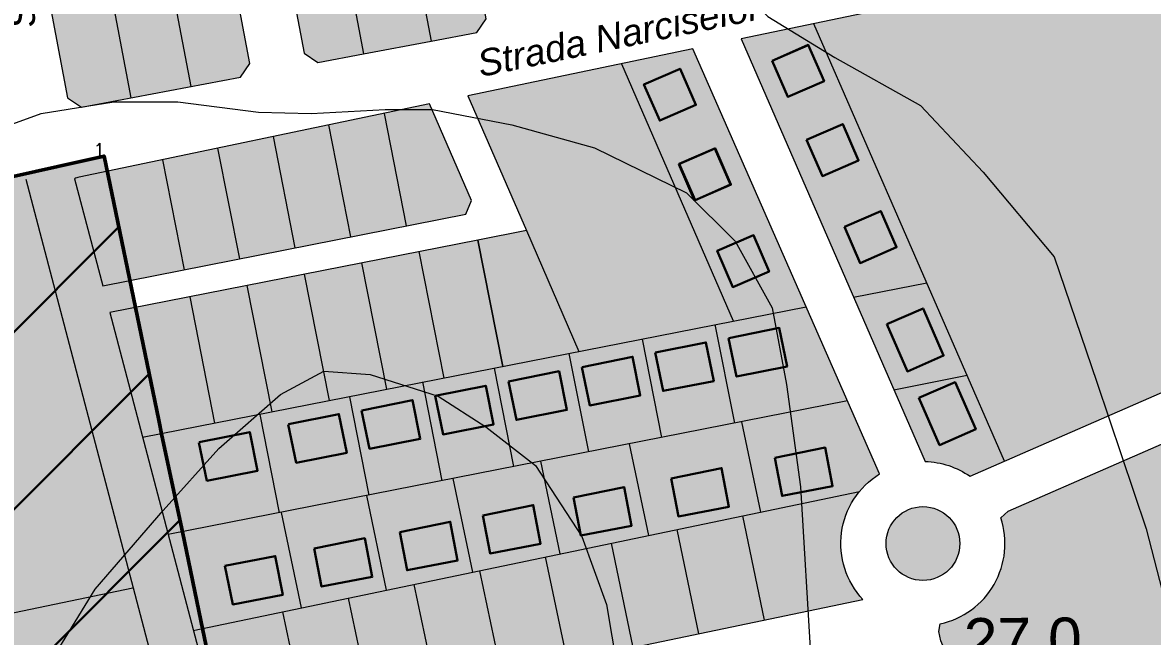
# Model space of a CAD drawing. Header units: metres. Extents: x 783184 to 1587399, y 282652 to 580595.
# Drawn here: x 788150.1 to 788436.4, y 289689.4 to 289844.9 of the extents above; entities that cross this region are included whole.
import ezdxf

# ---------------------------------------------------------------- set-up
doc = ezdxf.new("R2010")
doc.units = ezdxf.units.M
doc.header["$LTSCALE"] = 0.5
for name, color, linetype in [('atrageri in intravilan', 18, 'CONTINUOUS'), ('cladiri', 18, 'CONTINUOUS'), ('curbe  de nivelI', 7, 'CONTINUOUS'), ('denumire strazi', 3, 'CONTINUOUS'), ('Limita intravilan existent', 1, 'CONTINUOUS'), ('locuinte si functiuni complementare', 51, 'CONTINUOUS'), ('proprietati extravilan', 7, 'CONTINUOUS'), ('spatii verzi', 90, 'CONTINUOUS'), ('strazi', 7, 'CONTINUOUS')]:
    doc.layers.add(name, color=color, linetype=linetype)
doc.layers.add('cote de nivel', color=1, linetype='CONTINUOUS', lineweight=211)
doc.layers.add('Limite proprietati', color=7, linetype='CONTINUOUS', lineweight=5)
doc.styles.add('arial', font='arial.ttf')
doc.styles.add('ARIAL_ITALIC', font='ariali.ttf')
doc.styles.add('STYLE2', font='romanc.shx')

msp = doc.modelspace()

# ---------------------------------------------------------------- hatches: boundary and pattern name
at = {"layer": 'atrageri in intravilan', "lineweight": 30, "true_color": 0xffff66}
h = msp.add_hatch(color=51, dxfattribs=at)
h.paths.add_polyline_path([(788421.64848, 288692.34074), (788480.03939, 288685.23104), (788449.1149, 288431.12827), (788390.72823, 288438.17795)], flags=16)
h.paths.add_polyline_path([(789205.99579, 288962.99819), (789206, 288963), (789194.05, 288959.03), (789118.207, 288933.778), (789071.37, 288918.21), (789063.31, 288915.83), (789063.613, 288971.336), (789059.614, 288971.072), (788878.326, 288895.203), (788871.44, 288900.603), (788821.57, 288906.577), (788802.624, 288908.883), (788764.734, 288913.497), (788745.789, 288915.803), (788582.041, 288935.74), (788591.617, 289015.501), (788597.377, 289062.912), (788612.11, 289183.987), (788548.504, 289191.669), (788549.12, 289195.57), (788417.838, 289211.524), (788386.476, 289215.337), (788337.294, 289221.283), (788180.494, 289240.381), (788241.358, 289454.166), (788249.192, 289481.68), (788250.642, 289486.73), (788238.148, 289487.851), (788204.822, 289647.766), (788204.006, 289651.681), (788195.829, 289690.918), (788190.628, 289715.876), (788185.41, 289740.28), (788184.617, 289744.119), (788170.796, 289811.038), (788159.088, 289808.422), (788015.651, 289776.364), (788001.381, 289773.174), (787997.65, 289783.17), (787988.318, 289807.209), (787796.905, 289764.427), (787791.294, 289789.502), (787787.44, 289815.376), (787783.407, 289841.652), (787965.934, 289882.487), (787958.828, 289908.791), (787779.305, 289868.339), (787774.014, 289867.525), (787775.49, 289856.71), (787778.47, 289834.84), (787781.595, 289811.913), (787571.421, 289740.26), (787553.383, 289732.746), (787631.7, 289544.64), (787608.84, 289535.63), (787585.93, 289526.6), (787507.97, 289713.83), (787485.19, 289704.34), (787562.96, 289517.54), (787539.94, 289508.47), (787462.35, 289694.83), (787439.456, 289685.291), (787416.51, 289675.73), (787393.51, 289666.152), (787370.45, 289656.55), (787447.31, 289471.95), (787424.013, 289462.769), (787400.66, 289453.563), (787353.79, 289435.09), (787277.67, 289617.9), (787254.34, 289608.18), (787230.941, 289598.435), (787227.248, 289596.898), (787302.946, 289415.079), (787293.898, 289411.453), (787322.221, 289346.791), (787339.603, 289307.461), (787348.5, 289287.332), (787353.755, 289275.441), (787362.648, 289255.319), (787366.286, 289247.087), (787370.733, 289237.026), (787375.179, 289226.965), (787378.817, 289218.733), (787396.806, 289178.031), (787419.66, 289126.319), (787421.614, 289122.792), (787422.725, 289116.6), (787422.329, 289110.251), (787419.868, 289103.345), (787415.979, 289097.709), (787407.148, 289092.62), (787379.317, 289080.333), (787336.945, 289062.896), (787372.257, 288980.26), (787394.829, 288927.44), (787379.415, 288920.793), (787137.935, 288816.67), (787135.86, 288816.74), (787113.375, 288817.502), (787097.78, 288814.971), (786878.037, 288729.341), (787074.636, 288751.44), (787346.292, 288781.976), (787350.201, 288782.834), (787343.791, 288812.025), (787337.209, 288841.996), (787328.51, 288881.613), (787408.973, 288915.919), (787399.226, 288938.991), (787954.426, 289063.877), (787972.85, 288984.98), (787979.83, 288955.093), (787990.289, 288910.303), (787995.266, 288888.988), (787998.75, 288874.072), (788014.409, 288807.013), (788023.518, 288768.009), (787999.667, 288683.724), (787978.846, 288610.144), (787939.732, 288471.919), (787930.909, 288440.739), (787923.6, 288414.91), (787921.44, 288407.26), (787907.12, 288356.65), (787904.95, 288349), (787897.604, 288323.044), (787879.159, 288257.859), (787874.035, 288239.752), (787885.501, 288238.721), (788061.315, 288216.773), (788230.544, 288195.648), (788429.101, 288171.667), (788468.816, 288166.871), (788478.741, 288165.672), (788498.598, 288163.274), (788537.02102, 288158.63362), (788569.95822, 288426.65355), (788652.68151, 288416.6228), (788619.74931, 288148.64246), (788677.3, 288141.692), (788756.723, 288132.099), (788789.7, 288128.12), (788796.65, 288127.28), (788827.275, 288123.567), (788926.553, 288111.576), (789012.881, 288137.047), (789068.127, 288129.499), (789083.31118, 288121.55122), (789094.455, 288127.807), (789103.075, 288132.453), (789127.634, 288124.887), (789151.132, 288132.626), (789166.299, 288150.252), (789179.942, 288183.009), (789176.819, 288188.874), (789190.756, 288226.037), (789195.26, 288239.75), (789204.279, 288273.374), (789226.302, 288332.092), (789286.986, 288459.931), (789309.743, 288523.326), (789311.277, 288576.843), (789242.532, 288741.085)])
at = {"layer": 'atrageri in intravilan', "lineweight": 30}
h = msp.add_hatch(dxfattribs=at)
h.set_pattern_fill('ANSI31', color=6, scale=10, style=0)
h.set_pattern_definition([(45, (11292.32, 0), (-22.4506403, 22.4506403), [])])
h.paths.add_polyline_path([(788591.617, 289015.501), (788597.377, 289062.912), (788612.11, 289183.987), (788548.504, 289191.669), (788549.12, 289195.57), (788417.838, 289211.524), (788386.476, 289215.337), (788337.294, 289221.283), (788180.494, 289240.381), (788241.358, 289454.166), (788249.192, 289481.68), (788250.642, 289486.73), (788238.148, 289487.851), (788204.822, 289647.766), (788204.006, 289651.681), (788195.829, 289690.918), (788190.628, 289715.876), (788185.41, 289740.28), (788184.617, 289744.119), (788170.796, 289811.038), (788159.088, 289808.422), (788015.651, 289776.364), (788001.381, 289773.174), (787997.65, 289783.17), (787988.318, 289807.209), (787796.905, 289764.427), (787791.294, 289789.502), (787787.44, 289815.376), (787783.407, 289841.652), (787965.934, 289882.487), (787958.828, 289908.791), (787779.305, 289868.339), (787774.014, 289867.525), (787775.49, 289856.71), (787778.47, 289834.84), (787781.595, 289811.913), (787571.421, 289740.26), (787553.383, 289732.746), (787631.7, 289544.64), (787608.84, 289535.63), (787585.93, 289526.6), (787507.97, 289713.83), (787485.19, 289704.34), (787562.96, 289517.54), (787539.94, 289508.47), (787462.35, 289694.83), (787439.456, 289685.291), (787416.51, 289675.73), (787393.51, 289666.152), (787370.45, 289656.55), (787447.31, 289471.95), (787424.013, 289462.769), (787400.66, 289453.563), (787353.79, 289435.09), (787277.67, 289617.9), (787254.34, 289608.18), (787230.941, 289598.435), (787227.248, 289596.898), (787302.946, 289415.079), (787293.898, 289411.453), (787322.221, 289346.791), (787339.603, 289307.461), (787348.5, 289287.332), (787353.755, 289275.441), (787362.648, 289255.319), (787366.286, 289247.087), (787370.733, 289237.026), (787375.179, 289226.965), (787378.817, 289218.733), (787396.806, 289178.031), (787419.66, 289126.319), (787421.614, 289122.792), (787422.725, 289116.6), (787422.329, 289110.251), (787419.868, 289103.345), (787415.979, 289097.709), (787407.148, 289092.62), (787379.317, 289080.333), (787336.945, 289062.896), (787372.257, 288980.26), (787394.829, 288927.44), (787379.415, 288920.793), (787137.935, 288816.67), (787135.86, 288816.74), (787113.375, 288817.502), (787097.78, 288814.971), (786878.037, 288729.341), (787074.636, 288751.44), (787346.292, 288781.976), (787350.201, 288782.834), (787343.791, 288812.025), (787337.209, 288841.996), (787328.51, 288881.613), (787408.973, 288915.919), (787399.226, 288938.991), (787954.426, 289063.877), (787972.85, 288984.98), (787979.83, 288955.093), (787990.289, 288910.303), (787995.266, 288888.988), (787998.75, 288874.072), (788014.409, 288807.013), (788023.518, 288768.009), (787999.667, 288683.724), (787978.846, 288610.144), (787939.732, 288471.919), (787930.909, 288440.739), (787923.6, 288414.91), (787921.44, 288407.26), (787907.12, 288356.65), (787904.95, 288349), (787897.604, 288323.044), (787879.159, 288257.859), (787874.035, 288239.752), (787885.501, 288238.721), (788061.315, 288216.773), (788230.544, 288195.648), (788429.101, 288171.667), (788468.816, 288166.871), (788478.741, 288165.672), (788498.598, 288163.274), (788537.02102, 288158.63362), (788569.95822, 288426.65355), (788652.68151, 288416.6228), (788619.74931, 288148.64246), (788677.3, 288141.692), (788756.723, 288132.099), (788789.7, 288128.12), (788796.65, 288127.28), (788827.275, 288123.567), (788926.553, 288111.576), (789012.881, 288137.047), (789068.127, 288129.499), (789086.82378, 288119.71264), (789103.075, 288132.453), (789127.634, 288124.887), (789151.132, 288132.626), (789166.299, 288150.252), (789179.942, 288183.009), (789176.819, 288188.874), (789190.756, 288226.037), (789204.279, 288273.374), (789226.302, 288332.092), (789286.986, 288459.931), (789309.743, 288523.326), (789311.277, 288576.843), (789242.30106, 288742.48767), (789215.76073, 288903.68805), (789205.99508, 288962.99788), (789206, 288963), (789194.05, 288959.03), (789118.207, 288933.778), (789071.37, 288918.21), (789063.31, 288915.83), (789063.613, 288971.336), (789059.614, 288971.072), (788878.326, 288895.203), (788871.44, 288900.603), (788821.57, 288906.577), (788802.624, 288908.883), (788783.679, 288911.19), (788764.734, 288913.497), (788745.789, 288915.803), (788582.041, 288935.74)])
h.paths.add_polyline_path([(788421.64848, 288692.34074), (788480.03939, 288685.23104), (788449.1149, 288431.12827), (788390.72823, 288438.17795)], flags=16)
at = {"layer": 'cladiri', "linetype": 'ByBlock', "lineweight": 30}
h = msp.add_hatch(color=0, dxfattribs=at)
h.dxf.hatch_style = 1
h.paths.add_polyline_path([(788353.24207, 289830.02871), (788349.244, 289839.19471), (788340.078, 289835.19663), (788344.07607, 289826.03064)])
h = msp.add_hatch(color=0, dxfattribs=at)
h.dxf.hatch_style = 1
h.paths.add_polyline_path([(788320.74348, 289824.02273), (788316.74541, 289833.18873), (788307.57942, 289829.19066), (788311.57749, 289820.02466)])
h = msp.add_hatch(color=0, dxfattribs=at)
h.dxf.hatch_style = 1
h.paths.add_polyline_path([(788361.98058, 289809.97179), (788357.98251, 289819.13778), (788348.81652, 289815.13971), (788352.81459, 289805.97372)])
h = msp.add_hatch(color=0, dxfattribs=at)
h.dxf.hatch_style = 1
h.paths.add_polyline_path([(788329.55807, 289803.81437), (788325.56, 289812.98037), (788316.39401, 289808.98229), (788320.39208, 289799.8163)])
h = msp.add_hatch(color=0, dxfattribs=at)
h.dxf.hatch_style = 1
h.paths.add_polyline_path([(788371.5795, 289787.94007), (788367.58142, 289797.10606), (788358.41543, 289793.10799), (788362.4135, 289783.942)])
h = msp.add_hatch(color=0, dxfattribs=at)
h.dxf.hatch_style = 1
h.paths.add_polyline_path([(788339.31839, 289781.85305), (788335.32032, 289791.01905), (788326.15433, 289787.02098), (788330.1524, 289777.85498)])
h = msp.add_hatch(color=0, dxfattribs=at)
h.dxf.hatch_style = 1
h.paths.add_polyline_path([(788386.44127, 289753.80785), (788377.27371, 289749.81016), (788382.49239, 289737.84581), (788391.65955, 289741.84439)])
h.paths.add_polyline_path([(788378.30838, 289772.47471), (788369.14082, 289768.47703), (788374.35949, 289756.51268), (788383.52666, 289760.51126)])
h = msp.add_hatch(color=0, dxfattribs=at)
h.dxf.hatch_style = 1
h.paths.add_polyline_path([(788341.87674, 289767.52274), (788329.02067, 289764.92802), (788331.04808, 289755.20273), (788343.85542, 289757.72387)])
h = msp.add_hatch(color=0, dxfattribs=at)
h.dxf.hatch_style = 1
h.paths.add_polyline_path([(788323.28356, 289763.86265), (788310.42749, 289761.26794), (788312.4549, 289751.54265), (788325.26225, 289754.06379)])
h = msp.add_hatch(color=0, dxfattribs=at)
h.dxf.hatch_style = 1
h.paths.add_polyline_path([(788304.69038, 289760.20256), (788291.83432, 289757.60785), (788293.86172, 289747.88256), (788306.66907, 289750.4037)])
h = msp.add_hatch(color=0, dxfattribs=at)
h.dxf.hatch_style = 1
h.paths.add_polyline_path([(788286.09721, 289756.54248), (788273.24114, 289753.94777), (788275.26854, 289744.22248), (788288.07589, 289746.74362)])
h = msp.add_hatch(color=0, dxfattribs=at)
h.dxf.hatch_style = 1
h.paths.add_polyline_path([(788267.50403, 289752.88239), (788254.64796, 289750.28768), (788256.67536, 289740.56239), (788269.48271, 289743.08353)])
h = msp.add_hatch(color=0, dxfattribs=at)
h.dxf.hatch_style = 1
h.paths.add_polyline_path([(788248.91085, 289749.22231), (788236.05478, 289746.6276), (788238.08219, 289736.90231), (788250.88953, 289739.42344)])
h = msp.add_hatch(color=0, dxfattribs=at)
h.dxf.hatch_style = 1
h.paths.add_polyline_path([(788230.29233, 289745.68773), (788217.43626, 289743.09301), (788219.46366, 289733.36772), (788232.27101, 289735.88886)])
h = msp.add_hatch(color=0, dxfattribs=at)
h.dxf.hatch_style = 1
h.paths.add_polyline_path([(788207.68384, 289741.1224), (788194.82778, 289738.52768), (788196.85518, 289728.80239), (788209.66253, 289731.32353)])
h = msp.add_hatch(color=0, dxfattribs=at)
h.dxf.hatch_style = 1
h.paths.add_polyline_path([(788353.5174, 289737.21931), (788340.73133, 289734.5872), (788342.57829, 289724.9567), (788355.39861, 289727.4154)])
h = msp.add_hatch(color=0, dxfattribs=at)
h.dxf.hatch_style = 1
h.paths.add_polyline_path([(788327.24746, 289732.03048), (788314.46139, 289729.39837), (788316.30835, 289719.76787), (788329.12867, 289722.22657)])
h = msp.add_hatch(color=0, dxfattribs=at)
h.dxf.hatch_style = 1
h.paths.add_polyline_path([(788302.56522, 289727.18932), (788289.77916, 289724.55722), (788291.62611, 289714.92671), (788304.44643, 289717.38542)])
h = msp.add_hatch(color=0, dxfattribs=at)
h.dxf.hatch_style = 1
h.paths.add_polyline_path([(788279.53211, 289722.65523), (788266.74605, 289720.02312), (788268.593, 289710.39262), (788281.41332, 289712.85133)])
h = msp.add_hatch(color=0, dxfattribs=at)
h.dxf.hatch_style = 1
h.paths.add_polyline_path([(788258.49171, 289718.40368), (788245.70564, 289715.77157), (788247.55259, 289706.14107), (788260.37291, 289708.59978)])
h = msp.add_hatch(color=0, dxfattribs=at)
h.dxf.hatch_style = 1
h.paths.add_polyline_path([(788236.8474, 289714.2527), (788224.06133, 289711.62059), (788225.90828, 289701.99009), (788238.7286, 289704.44879)])
h = msp.add_hatch(color=0, dxfattribs=at)
h.dxf.hatch_style = 1
h.paths.add_polyline_path([(788214.16328, 289709.72233), (788201.34393, 289707.26381), (788203.38458, 289697.47294), (788216.0475, 289699.90275)])
at = {"layer": 'locuinte si functiuni complementare', "lineweight": 30}
h = msp.add_hatch(color=256, dxfattribs=at)
h.paths.add_polyline_path([(788261.3326, 289879.25683), (788246.78961, 289876.51067), (788229.69177, 289873.28208), (788215.14878, 289870.53592), (788221.45938, 289837.11652), (788224.96394, 289834.72527), (788236.55903, 289836.91477), (788253.65687, 289840.14337), (788265.25196, 289842.33288), (788267.64321, 289845.83743)])
h.paths.add_polyline_path([(788235.5558, 290015.76443), (788189.37198, 290007.04351), (788214.43441, 289874.31906), (788260.61823, 289883.03998)])
h.paths.add_polyline_path([(788175.6151, 290004.44579), (788129.43127, 289995.72488), (788161.51868, 289825.79788), (788165.02323, 289823.40663), (788205.31125, 289831.01424), (788207.7025, 289834.5188)])
h.paths.add_polyline_path([(788115.67439, 289993.12716), (788042.95943, 289979.39635), (788075.60349, 289806.52146), (788145.37054, 289819.6956), (788147.76179, 289823.20016)])
h.paths.add_polyline_path([(788025.94788, 289979.22479), (787953.93084, 289966.73736), (788002.67795, 289793.26421), (788061.82586, 289804.0168)])
h = msp.add_hatch(color=256, dxfattribs=at)
h.paths.add_polyline_path([(788350.5648, 289844.62214), (788332.19139, 289840.78102), (788360.73054, 289775.27702), (788379.26507, 289778.92557)])
h.paths.add_polyline_path([(788446.60927, 289839.84427), (788435.23996, 289862.32423), (788350.5648, 289844.62214), (788398.99473, 289733.76326), (788477.52522, 289768.07017)])
h.paths.add_polyline_path([(788482.27249, 289757.04896), (788399.90987, 289721.06793), (788398.04916, 289719.37578, -0.444968825), (788382.68349, 289692.57501), (788382.30854, 289690.62468), (788382.78804, 289688.24431), (788425.6934, 289590.03149), (788533.85954, 289637.28507)])
h.paths.add_polyline_path([(788506.15669, 289598.91616), (788496.52078, 289620.97322), (788425.6934, 289590.03149), (788435.32928, 289567.97442)])
h.paths.add_polyline_path([(788533.85954, 289637.28507), (788496.52078, 289620.97322), (788506.15669, 289598.91616), (788543.38178, 289615.17835)])
h = msp.add_hatch(color=256, dxfattribs=at)
h.paths.add_polyline_path([(788185.58422, 289810.13149), (788171.58757, 289807.20536), (788177.29857, 289779.55361), (788191.06986, 289782.2645)])
h.paths.add_polyline_path([(788199.54341, 289813.04978), (788185.58422, 289810.13149), (788191.06986, 289782.2645), (788205.06135, 289785.01874)])
h.paths.add_polyline_path([(788213.59071, 289815.98649), (788199.54341, 289813.04978), (788205.06135, 289785.01874), (788219.14115, 289787.79036)])
h.paths.add_polyline_path([(788227.65758, 289818.9273), (788213.59071, 289815.98649), (788219.14115, 289787.79036), (788233.24056, 289790.56585)])
h.paths.add_polyline_path([(788241.75383, 289821.87424), (788227.65758, 289818.9273), (788233.24056, 289790.56585), (788247.36942, 289793.34713)])
h.paths.add_polyline_path([(788253.23976, 289824.27548), (788241.75383, 289821.87424), (788247.36942, 289793.34713), (788262.43038, 289796.31189), (788263.89011, 289799.76612)])
h.paths.add_polyline_path([(788192.474, 289775.40657), (788178.71449, 289772.698), (788184.617, 289744.119), (788185.31373, 289740.74605), (788198.77532, 289743.39598)])
h.paths.add_polyline_path([(788206.99532, 289778.26511), (788192.474, 289775.40657), (788198.77532, 289743.39598), (788213.29664, 289746.25451)])
h.paths.add_polyline_path([(788221.51664, 289781.12364), (788206.99532, 289778.26511), (788213.29664, 289746.25451), (788227.81796, 289749.11305)])
h.paths.add_polyline_path([(788236.03796, 289783.98218), (788221.51664, 289781.12364), (788227.81796, 289749.11305), (788242.33928, 289751.97159)])
h.paths.add_polyline_path([(788250.55929, 289786.84072), (788236.03796, 289783.98218), (788242.33928, 289751.97159), (788256.8606, 289754.83012)])
h.paths.add_polyline_path([(788265.51273, 289789.78432), (788250.55929, 289786.84072), (788256.8606, 289754.83012), (788271.81404, 289757.77372)])
h.paths.add_polyline_path([(788277.79698, 289792.20248), (788265.51273, 289789.78432), (788271.81404, 289757.77372), (788291.10738, 289761.57164)])
h.paths.add_polyline_path([(788301.91828, 289834.45216), (788262.97546, 289826.31081), (788277.79698, 289792.20248), (788291.10738, 289761.57164), (788330.24051, 289769.27503)])
h.paths.add_polyline_path([(788319.95793, 289838.2235), (788301.91828, 289834.45216), (788330.24051, 289769.27503), (788348.67669, 289772.90421)])
h.paths.add_polyline_path([(788362.21248, 289726.08555), (788332.52545, 289719.89955), (788338.02777, 289693.49662), (788363.08256, 289698.718, -0.375664456)])
h.paths.add_polyline_path([(788332.52545, 289719.89955), (788315.88291, 289716.43168), (788321.38532, 289690.02836), (788338.02777, 289693.49662)])
h.paths.add_polyline_path([(788315.88291, 289716.43168), (788299.24038, 289712.96381), (788304.74123, 289686.55976), (788321.38532, 289690.02836)])
h.paths.add_polyline_path([(788299.24038, 289712.96381), (788282.59785, 289709.49594), (788288.09877, 289683.0915), (788304.74123, 289686.55976)])
h.paths.add_polyline_path([(788282.59785, 289709.49594), (788265.95532, 289706.02806), (788271.45797, 289679.62358), (788288.09877, 289683.0915)])
h.paths.add_polyline_path([(788265.95532, 289706.02806), (788249.31279, 289702.56019), (788254.81552, 289676.15532), (788271.45797, 289679.62358)])
h.paths.add_polyline_path([(788249.31279, 289702.56019), (788232.67025, 289699.09232), (788238.17307, 289672.68706), (788254.81552, 289676.15532)])
h.paths.add_polyline_path([(788232.67025, 289699.09232), (788216.02772, 289695.62445), (788221.53062, 289669.2188), (788238.17307, 289672.68706)])
h.paths.add_polyline_path([(788216.02772, 289695.62445), (788195.72963, 289691.39486), (788195.829, 289690.918), (788201.23266, 289664.98874), (788221.53062, 289669.2188)])
at = {"layer": 'locuinte si functiuni complementare', "linetype": 'ByBlock', "lineweight": 30}
h = msp.add_hatch(color=51, dxfattribs=at)
h.paths.add_polyline_path([(788215.65371, 289720.80234), (788190.628, 289715.876), (788195.72963, 289691.39486), (788220.69564, 289696.59712)])
h.paths.add_polyline_path([(788237.28079, 289725.05965), (788215.65371, 289720.80234), (788220.69564, 289696.59712), (788242.27524, 289701.09375)])
h.paths.add_polyline_path([(788259.18454, 289729.37143), (788237.28079, 289725.05965), (788242.27524, 289701.09375), (788264.12803, 289705.64731)])
h.paths.add_polyline_path([(788281.37998, 289733.74062), (788259.18454, 289729.37143), (788264.12803, 289705.64731), (788286.27239, 289710.26161)])
h.paths.add_polyline_path([(788303.8796, 289738.16969), (788281.37998, 289733.74062), (788286.27239, 289710.26161), (788308.72024, 289714.93916)])
h.paths.add_polyline_path([(788332.32239, 289743.76869), (788303.8796, 289738.16969), (788308.72024, 289714.93916), (788337.09802, 289720.85235)])
h.paths.add_polyline_path([(788359.16356, 289749.0524), (788332.32239, 289743.76869), (788337.09802, 289720.85235), (788362.21248, 289726.08555, -0.081910942), (788367.29845, 289730.55002)])
h.paths.add_polyline_path([(788389.49341, 289755.51232), (788370.93353, 289751.85879), (788378.85157, 289733.68502, -0.14705784), (788390.21992, 289729.92989), (788398.99473, 289733.76326)])
h.paths.add_polyline_path([(788379.26507, 289778.92557), (788360.73054, 289775.27702), (788370.93353, 289751.85879), (788389.49341, 289755.51232)])
h.paths.add_polyline_path([(788348.67669, 289772.90421), (788325.57084, 289768.3558), (788330.56115, 289743.42198), (788359.16356, 289749.0524)])
h.paths.add_polyline_path([(788325.57084, 289768.3558), (788307.0858, 289764.717), (788311.99711, 289739.76763), (788330.56115, 289743.42198)])
h.paths.add_polyline_path([(788307.0858, 289764.717), (788288.54999, 289761.06821), (788293.53732, 289736.13381), (788311.99711, 289739.76763)])
h.paths.add_polyline_path([(788288.54999, 289761.06821), (788269.64956, 289757.34764), (788274.56087, 289732.39827), (788293.53732, 289736.13381)])
h.paths.add_polyline_path([(788269.64956, 289757.34764), (788251.51523, 289753.77788), (788256.34778, 289728.81301), (788274.56087, 289732.39827)])
h.paths.add_polyline_path([(788251.51523, 289753.77788), (788232.93194, 289750.11974), (788237.84324, 289725.17037), (788256.34778, 289728.81301)])
h.paths.add_polyline_path([(788232.93194, 289750.11974), (788210.20949, 289745.6468), (788215.12064, 289720.6974), (788237.84324, 289725.17037)])
h.paths.add_polyline_path([(788210.20949, 289745.6468), (788185.31373, 289740.74605), (788185.41, 289740.28), (788190.628, 289715.876), (788215.12064, 289720.6974)])
at = {"layer": 'spatii verzi', "linetype": 'ByBlock', "lineweight": 30}
msp.add_hatch(color=3, dxfattribs=at).paths.add_polyline_path([(788387.63445, 289712.89908, 1), (788368.94561, 289712.89908, 1)])

# ---------------------------------------------------------------- linework, layer by layer
at = {"layer": 'cladiri', "color": 0, "linetype": 'ByBlock', "lineweight": 30}
for points in [[(788340.078, 289835.19663), (788349.244, 289839.19471), (788353.24207, 289830.02871), (788344.07607, 289826.03064), (788340.078, 289835.19663)], [(788307.57942, 289829.19066), (788316.74541, 289833.18873), (788320.74348, 289824.02273), (788311.57749, 289820.02466), (788307.57942, 289829.19066)], [(788348.81652, 289815.13971), (788357.98251, 289819.13778), (788361.98058, 289809.97179), (788352.81459, 289805.97372), (788348.81652, 289815.13971)], [(788316.39401, 289808.98229), (788325.56, 289812.98037), (788329.55807, 289803.81437), (788320.39208, 289799.8163), (788316.39401, 289808.98229)], [(788358.41543, 289793.10799), (788367.58142, 289797.10606), (788371.5795, 289787.94007), (788362.4135, 289783.942), (788358.41543, 289793.10799)], [(788326.15433, 289787.02098), (788335.32032, 289791.01905), (788339.31839, 289781.85305), (788330.1524, 289777.85498), (788326.15433, 289787.02098)]]:
    msp.add_lwpolyline(points, dxfattribs=at)
at = {"layer": 'cladiri', "color": 0}
for points in [[(788340.078, 289835.19663), (788349.24567, 289839.19086), (788353.2399, 289830.02319), (788344.07223, 289826.02896)], [(788316.74541, 289833.18873), (788307.57942, 289829.19066), (788311.57749, 289820.02466), (788320.74348, 289824.02273)], [(788348.81652, 289815.13971), (788357.98419, 289819.13394), (788361.97842, 289809.96627), (788352.81075, 289805.97204)], [(788325.71217, 289813.04674), (788316.54617, 289809.04867), (788320.54425, 289799.88267), (788329.71024, 289803.88075)], [(788358.41543, 289793.10799), (788367.5831, 289797.10222), (788371.57733, 289787.93455), (788362.40966, 289783.94032)], [(788335.32032, 289791.01905), (788326.15433, 289787.02098), (788330.1524, 289777.85498), (788339.31839, 289781.85305)]]:
    msp.add_lwpolyline(points, close=True, dxfattribs=at)
at = {"layer": 'cladiri', "color": 0, "linetype": 'Continuous', "lineweight": 30}
for points in [[(788369.142, 289768.47754), (788378.30838, 289772.47471), (788383.52666, 289760.51126), (788374.35949, 289756.51268), (788369.14082, 289768.47703)], [(788329.08176, 289764.94035), (788341.87674, 289767.52274), (788343.85542, 289757.72387), (788331.04808, 289755.20273), (788329.02067, 289764.92802)], [(788310.48858, 289761.28027), (788323.28356, 289763.86265), (788325.26225, 289754.06379), (788312.4549, 289751.54265), (788310.42749, 289761.26794)], [(788291.8954, 289757.62018), (788304.69038, 289760.20256), (788306.66907, 289750.4037), (788293.86172, 289747.88256), (788291.83432, 289757.60785)], [(788273.30222, 289753.9601), (788286.09721, 289756.54248), (788288.07589, 289746.74362), (788275.26854, 289744.22248), (788273.24114, 289753.94777)], [(788254.70905, 289750.30001), (788267.50403, 289752.88239), (788269.48271, 289743.08353), (788256.67536, 289740.56239), (788254.64796, 289750.28768)], [(788377.27489, 289749.81067), (788386.44127, 289753.80785), (788391.65955, 289741.84439), (788382.49239, 289737.84581), (788377.27371, 289749.81016)], [(788236.11587, 289746.63992), (788248.91085, 289749.22231), (788250.88953, 289739.42344), (788238.08219, 289736.90231), (788236.05478, 289746.6276)], [(788217.49735, 289743.10534), (788230.29233, 289745.68773), (788232.27101, 289735.88886), (788219.46366, 289733.36772), (788217.43626, 289743.09301)], [(788194.88886, 289738.54001), (788207.68384, 289741.1224), (788209.66253, 289731.32353), (788196.85518, 289728.80239), (788194.82778, 289738.52768)], [(788340.73133, 289734.5872), (788353.5174, 289737.21931), (788355.39861, 289727.4154), (788342.57829, 289724.9567), (788340.73133, 289734.5872)], [(788314.46139, 289729.39837), (788327.24746, 289732.03048), (788329.12867, 289722.22657), (788316.30835, 289719.76787), (788314.46139, 289729.39837)], [(788289.77916, 289724.55722), (788302.56522, 289727.18932), (788304.44643, 289717.38542), (788291.62611, 289714.92671), (788289.77916, 289724.55722)], [(788266.74605, 289720.02312), (788279.53211, 289722.65523), (788281.41332, 289712.85133), (788268.593, 289710.39262), (788266.74605, 289720.02312)], [(788245.70564, 289715.77157), (788258.49171, 289718.40368), (788260.37291, 289708.59978), (788247.55259, 289706.14107), (788245.70564, 289715.77157)], [(788224.06133, 289711.62059), (788236.8474, 289714.2527), (788238.7286, 289704.44879), (788225.90828, 289701.99009), (788224.06133, 289711.62059)], [(788201.34393, 289707.26381), (788214.16328, 289709.72233), (788216.0475, 289699.90275), (788203.38458, 289697.47294), (788201.34393, 289707.26381)]]:
    msp.add_lwpolyline(points, dxfattribs=at)
at = {"layer": 'curbe  de nivelI', "color": 21, "lineweight": 5}
for points in [[(788149.40057, 289943.31353), (788164.74756, 289947.01599), (788189.35568, 289950.45402), (788204.70267, 289950.18956), (788218.72666, 289948.33833), (788230.89837, 289943.31353), (788246.77457, 289931.67712), (788264.23841, 289920.30519), (788281.43762, 289910.78449), (788299.95988, 289893.06545), (788313.71923, 289876.13979), (788328.0078, 289857.36289), (788339.01878, 289846.37312), (788355.95341, 289836.05901), (788377.65089, 289823.89372), (788393.52709, 289806.96805), (788411.52009, 289785.54651), (788422.36886, 289753.81088), (788434.85201, 289716.60577), (788440.93787, 289693.0685)], [(788057.4659, 289675.22857), (788065.57273, 289693.3783), (788074.00387, 289710.87983), (788079.51657, 289727.73317), (788086.37912, 289752.19781), (788093.18886, 289774.23679), (788100.64714, 289787.84908), (788113.61812, 289800.8132), (788132.75029, 289813.77732), (788154.8009, 289821.87985), (788173.28452, 289824.79677), (788189.49824, 289824.79677), (788209.92751, 289822.20395), (788223.22273, 289821.87985), (788242.0306, 289822.85218), (788254.02872, 289822.85218), (788274.13374, 289818.96293), (788295.04006, 289813.12424), (788318.38776, 289801.78065), (788330.7102, 289789.46473), (788340.11413, 289772.61139), (788343.68118, 289753.16526), (788347.24817, 289727.23706), (788349.84236, 289683.48318)], [(788147.29914, 289666.75467), (788168.50141, 289701.35317), (788185.72724, 289721.30891), (788199.82108, 289736.96048), (788215.48094, 289750.65561), (788226.44285, 289756.52496), (788238.18772, 289755.74237), (788255.4136, 289750.26431), (788267.54994, 289742.43854), (788280.07781, 289732.65632), (788291.82274, 289714.65699), (788298.08665, 289697.44026), (788300.82716, 289681.39739)]]:
    msp.add_lwpolyline(points, dxfattribs=at)
at = {"layer": 'Limita intravilan existent', "color": 0, "lineweight": 50}
msp.add_lwpolyline([(787774.014, 289867.525), (787779.305, 289868.339), (787779.305, 289868.339), (787958.828, 289908.791), (787965.934, 289882.487), (787783.407, 289841.652), (787787.44, 289815.376), (787791.294, 289789.502), (787796.905, 289764.427), (787796.905, 289764.427), (787988.318, 289807.209), (787988.318, 289807.209), (787997.65, 289783.17), (787997.65, 289783.17), (788001.381, 289773.174), (788001.381, 289773.174), (788015.651, 289776.364), (788159.088, 289808.422), (788170.796, 289811.038), (788184.617, 289744.119), (788185.41, 289740.28), (788190.628, 289715.876), (788195.829, 289690.918), (788204.006, 289651.681)], dxfattribs=at)
at = {"layer": 'Limite proprietati', "color": 0, "lineweight": 5}
for p, q in [((788246.78961, 289876.51067), (788253.65687, 289840.14337)), ((788229.69177, 289873.28208), (788236.55903, 289836.91477)), ((788185.88592, 289865.0102), (788192.75318, 289828.64289)), ((788170.71405, 289862.14528), (788177.5813, 289825.77798))]:
    msp.add_line(p, q, dxfattribs=at)
at = {"layer": 'Limite proprietati', "color": 0, "linetype": 'Continuous', "lineweight": 5}
for p, q in [((788398.99945, 289733.75245), (788350.60753, 289844.52432)), ((788398.99945, 289733.75245), (788350.60753, 289844.52432)), ((788370.93353, 289751.85879), (788389.49341, 289755.51232)), ((788398.99945, 289733.75245), (788398.94311, 289733.74071)), ((788398.99945, 289733.75245), (788398.94311, 289733.74071))]:
    msp.add_line(p, q, dxfattribs=at)
at = {"layer": 'Limite proprietati', "color": 0, "linetype": 'ByBlock', "lineweight": 5}
for p, q in [((788265.51273, 289789.78432), (788271.81404, 289757.77372)), ((788271.81404, 289757.77372), (788265.51273, 289789.78432))]:
    msp.add_line(p, q, dxfattribs=at)
at = {"layer": 'Limite proprietati', "color": 7, "linetype": 'Continuous'}
for points in [[(788241.75383, 289821.87424), (788247.36942, 289793.34713)], [(788227.65758, 289818.9273), (788233.24056, 289790.56585)], [(788213.59071, 289815.98649), (788219.14115, 289787.79036)], [(788199.54341, 289813.04978), (788205.06135, 289785.01874)], [(788185.58422, 289810.13149), (788191.06986, 289782.2645)], [(788250.55929, 289786.84072), (788256.8606, 289754.83012)], [(788236.03796, 289783.98218), (788242.33928, 289751.97159)], [(788221.51664, 289781.12364), (788227.81796, 289749.11305)], [(788206.99532, 289778.26511), (788213.29664, 289746.25451)], [(788192.474, 289775.40657), (788198.77532, 289743.39598)]]:
    msp.add_lwpolyline(points, dxfattribs=at)
at = {"layer": 'Limite proprietati', "color": 0, "linetype": 'ByBlock', "lineweight": 5}
for points in [[(788277.79698, 289792.20248), (788291.10738, 289761.57164)], [(788178.07957, 289701.57018), (787836.43191, 289630.37135)]]:
    msp.add_lwpolyline(points, dxfattribs=at)
at = {"layer": 'Limite proprietati', "color": 0, "linetype": 'Continuous', "lineweight": 5}
for points in [[(788325.57084, 289768.3558), (788330.56115, 289743.42198)], [(788307.09739, 289764.65813), (788311.99711, 289739.76763)], [(788288.56175, 289761.00938), (788293.53732, 289736.13381)], [(788269.66115, 289757.28877), (788274.56087, 289732.39827)], [(788251.50383, 289753.83679), (788256.34778, 289728.81301)], [(788232.94352, 289750.06087), (788237.84324, 289725.17037)], [(788210.2168, 289745.60964), (788215.12064, 289720.6974)], [(788332.32239, 289743.76869), (788337.09801, 289720.8524)], [(788303.8796, 289738.16969), (788308.72024, 289714.93916)], [(788281.37998, 289733.74062), (788286.27239, 289710.26161)], [(788259.18454, 289729.37143), (788264.12803, 289705.64731)], [(788193.39073, 289690.90749), (788362.21248, 289726.08555)], [(788237.28079, 289725.05965), (788242.27524, 289701.09375)], [(788215.65371, 289720.80234), (788220.69564, 289696.59712)], [(788332.52707, 289719.89175), (788338.02777, 289693.49662)], [(788315.8844, 289716.42453), (788321.38532, 289690.02836)], [(788299.24174, 289712.95731), (788304.74123, 289686.55976)], [(788282.59907, 289709.49009), (788288.09877, 289683.0915)], [(788265.9564, 289706.02287), (788271.45797, 289679.62358)], [(788249.31373, 289702.55564), (788254.81552, 289676.15532)], [(788232.67025, 289699.09232), (788238.17307, 289672.68706)], [(788216.02843, 289695.62103), (788221.53062, 289669.2188)]]:
    msp.add_lwpolyline(points, dxfattribs=at)
at = {"layer": 'Limite proprietati', "linetype": 'Continuous', "lineweight": 5}
msp.add_lwpolyline([(788359.16356, 289749.0524), (788187.01328, 289715.16444)], dxfattribs=at)
at = {"layer": 'proprietati extravilan', "color": 0, "linetype": 'Continuous', "lineweight": 5}
for p, q in [((788301.91828, 289834.45216), (788330.24051, 289769.27503)), ((788360.73054, 289775.27702), (788379.26507, 289778.92557)), ((788180.53488, 289739.80533), (788348.67669, 289772.90421))]:
    msp.add_line(p, q, dxfattribs=at)
at = {"layer": 'proprietati extravilan', "color": 0, "lineweight": 5}
msp.add_lwpolyline([(788150.94271, 289805.1669), (788233.93306, 289489.50907), (788226.71298, 289469.37153), (788240.70306, 289469.37153), (788175.08849, 289238.9099), (788088.77089, 288997.05624)], dxfattribs=at)
at = {"layer": 'strazi', "color": 0, "lineweight": 20}
for points in [[(788175.6151, 290004.44579), (788129.43127, 289995.72488), (788161.51868, 289825.79788), (788165.02323, 289823.40663), (788205.31125, 289831.01424), (788207.7025, 289834.5188), (788175.6151, 290004.44579)], [(788215.14878, 289870.53592), (788221.45938, 289837.11652), (788224.96394, 289834.72527), (788236.55903, 289836.91477), (788253.65687, 289840.14337), (788265.25196, 289842.33288), (788267.64321, 289845.83743), (788261.3326, 289879.25683), (788246.78961, 289876.51067), (788229.69177, 289873.28208), (788215.14878, 289870.53592)]]:
    msp.add_lwpolyline(points, dxfattribs=at)
at = {"layer": 'strazi', "color": 0, "linetype": 'ByBlock', "lineweight": 20}
for points in [[(788332.19139, 289840.78102), (788378.85157, 289733.68502, -0.14705784), (788390.21992, 289729.92989), (788477.52522, 289768.07017), (788446.60927, 289839.84427), (788435.23996, 289862.32423)], [(788163.308, 289805.32863), (788170.43955, 289778.2034), (788262.43038, 289796.31189), (788263.89011, 289799.76612), (788253.23976, 289824.27548), (788164.43982, 289805.71106, 0.059949162)]]:
    msp.add_lwpolyline(points, format="xyb", close=True, dxfattribs=at)
at = {"layer": 'strazi', "color": 0, "lineweight": 20}
msp.add_lwpolyline([(788367.29845, 289730.55002), (788319.95793, 289838.2235), (788262.97546, 289826.31081), (788277.79698, 289792.20248), (788265.51273, 289789.78432), (788172.22296, 289771.42013), (788200.25847, 289664.78571), (788363.08256, 289698.718, -0.472102477)], format="xyb", close=True, dxfattribs=at)
at = {"layer": 'strazi', "linetype": 'Continuous', "lineweight": 20}
msp.add_lwpolyline([(788435.32928, 289567.97442), (788382.78804, 289688.24431), (788382.30854, 289690.62468), (788382.68349, 289692.57501, 0.444968825), (788398.04916, 289719.37578), (788399.90987, 289721.06793), (788482.27249, 289757.04896), (788543.38178, 289615.17835)], format="xyb", close=True, dxfattribs=at)
at = {"layer": 'strazi', "color": 0, "linetype": 'ByBlock', "lineweight": 20}
msp.add_circle((788378.29003, 289712.89908), 9.34442, dxfattribs=at)

# ---------------------------------------------------------------- texts
at = {"layer": 'cote de nivel', "color": 32, "lineweight": 30, "style": 'arial'}
msp.add_text('27,0', height=11, rotation=0.3467557, dxfattribs=at).set_placement((788388.67209, 289682.99123))
at = {"layer": 'denumire strazi', "color": 0, "lineweight": 30, "style": 'ARIAL_ITALIC'}
for s, rotation, p in [('Strada Emil Cioran', 99.9211264, (788153.66465, 289844.00061)), ('Strada Narciselor', 11.6799227, (788266.18839, 289831.05261))]:
    msp.add_text(s, height=6.75, rotation=rotation, dxfattribs=at).set_placement(p)
at = {"layer": 'denumire strazi', "color": 0, "linetype": 'Continuous', "style": 'STYLE2'}
msp.add_text('1', height=3.5, dxfattribs=at).set_placement((788168.08383, 289810.79237))
msp.add_text('1', height=3.5, dxfattribs=at).set_placement((788168.08383, 289810.79237))

doc.saveas('drawing.dxf')
